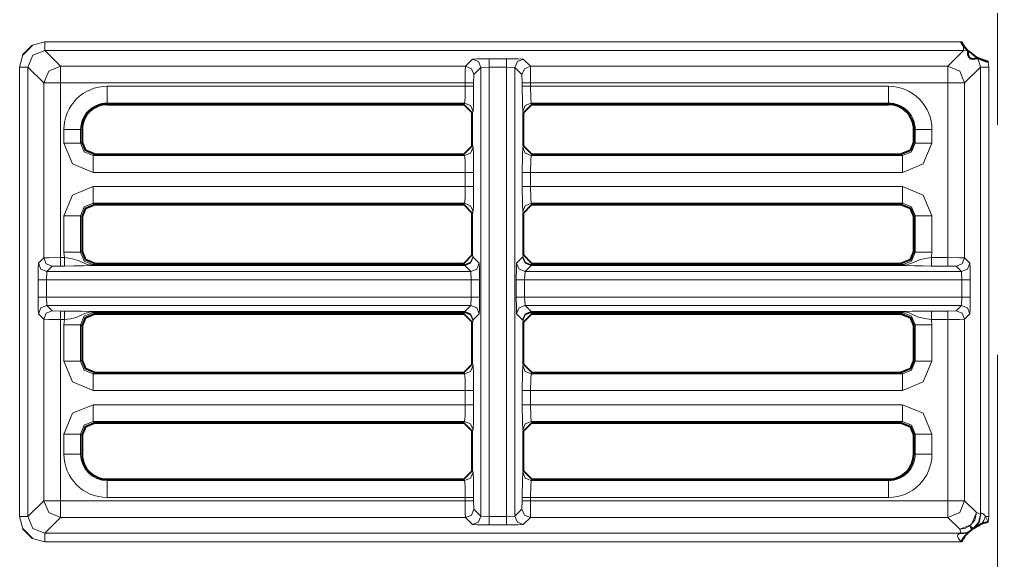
# Model space of a CAD drawing. Header units: millimetres. Extents: x 0 to 2941, y -405 to 1422.
# Drawn here: x 563.3 to 621.6, y 454.8 to 487 of the extents above; entities that cross this region are included whole.
import ezdxf

# ---------------------------------------------------------------- set-up
doc = ezdxf.new("R2010")
doc.units = ezdxf.units.MM
doc.layers.add('FINE', color=9, linetype='Continuous')
doc.layers.add('OUTLINE', color=7, linetype='Continuous')

msp = doc.modelspace()

# ---------------------------------------------------------------- linework, layer by layer
at = {"layer": 'FINE', "lineweight": 9}
for p, q in [((621.566, 503.6), (621.566, 480.743)), ((564.829, 485.677), (564.102, 485.489)), ((619.409, 485.677), (564.829, 485.677)), ((564.829, 485.177), (619.554, 485.177)), ((619.554, 485.177), (618.611, 484.234)), ((619.554, 485.177), (619.809, 485.144)), ((563.518, 484.905), (563.33, 484.178)), ((590.304, 484.654), (589.884, 484.234)), ((592.33, 484.679), (591.304, 484.679)), ((593.749, 484.234), (593.329, 484.654)), ((563.83, 457.403), (563.83, 484.178)), ((563.83, 484.178), (564.773, 483.234)), ((590.384, 483.734), (590.804, 484.154)), ((590.804, 484.154), (591.304, 484.179)), ((590.804, 457.427), (590.804, 484.154)), ((591.304, 484.179), (591.304, 457.402)), ((591.304, 484.179), (592.33, 484.179)), ((592.33, 457.402), (592.33, 484.179)), ((592.33, 484.179), (592.829, 484.154)), ((592.829, 484.154), (593.249, 483.734)), ((592.829, 484.154), (592.829, 457.427)), ((618.611, 484.234), (593.749, 484.234)), ((590.371, 483.234), (590.384, 483.734)), ((593.249, 483.734), (593.262, 483.234)), ((564.773, 483.234), (564.773, 472.815)), ((589.871, 483.039), (568.549, 483.039)), ((589.871, 483.234), (589.871, 483.039)), ((590.371, 483.039), (590.371, 483.234)), ((593.262, 483.234), (593.262, 483.039)), ((593.762, 483.234), (618.611, 483.234)), ((593.762, 483.039), (593.762, 483.234)), ((615.085, 483.039), (593.762, 483.039)), ((618.611, 483.234), (618.611, 472.828)), ((568.549, 482.04), (589.834, 482.04)), ((568.549, 481.959), (568.549, 482.04)), ((589.834, 482.04), (589.793, 481.959)), ((615.085, 482.04), (615.085, 481.959)), ((590.293, 481.458), (590.334, 481.54)), ((593.299, 481.54), (593.34, 481.458)), ((565.969, 480.459), (565.969, 479.655)), ((566.967, 479.655), (566.967, 480.459)), ((566.967, 480.459), (567.049, 480.459)), ((616.585, 480.459), (616.666, 480.459)), ((617.664, 479.655), (617.664, 480.459)), ((567.049, 479.736), (566.967, 479.655)), ((590.334, 479.405), (590.293, 479.487)), ((593.34, 479.487), (593.299, 479.405)), ((567.716, 478.906), (567.798, 478.987)), ((589.834, 478.906), (567.716, 478.906)), ((589.793, 478.987), (589.834, 478.906)), ((593.799, 478.906), (593.84, 478.987)), ((615.917, 478.906), (593.799, 478.906)), ((615.836, 478.987), (615.917, 478.906)), ((567.716, 477.907), (589.871, 477.907)), ((589.871, 477.907), (589.871, 477.067)), ((590.371, 477.067), (590.371, 477.907)), ((593.262, 477.907), (593.262, 477.067)), ((593.762, 477.907), (615.917, 477.907)), ((593.762, 477.067), (593.762, 477.907)), ((589.871, 477.067), (567.716, 477.067)), ((615.917, 477.067), (593.762, 477.067)), ((567.716, 476.069), (589.834, 476.069)), ((567.798, 475.987), (567.716, 476.069)), ((589.834, 476.069), (589.793, 475.987)), ((593.799, 476.069), (615.917, 476.069)), ((593.84, 475.987), (593.799, 476.069)), ((615.917, 476.069), (615.836, 475.987)), ((565.969, 475.32), (565.969, 473.155)), ((590.293, 475.487), (590.334, 475.569)), ((593.299, 475.569), (593.34, 475.487)), ((616.585, 475.238), (616.666, 475.32)), ((616.666, 475.32), (616.666, 473.155)), ((617.664, 473.155), (617.664, 475.32)), ((565.969, 473.155), (565.999, 472.828)), ((590.334, 472.905), (590.293, 472.987)), ((590.342, 472.857), (590.334, 472.905)), ((593.299, 472.905), (593.291, 472.857)), ((593.34, 472.987), (593.299, 472.905)), ((616.666, 473.155), (616.585, 473.236)), ((617.634, 472.828), (617.664, 473.155)), ((564.773, 472.815), (564.458, 472.5)), ((564.958, 472), (565.273, 472.316)), ((565.273, 472.316), (565.773, 472.328)), ((565.999, 472.828), (565.773, 472.828)), ((565.773, 472.328), (565.999, 472.328)), ((567.716, 472.406), (567.798, 472.487)), ((589.834, 472.406), (567.716, 472.406)), ((589.842, 472.374), (567.716, 472.374)), ((567.716, 472.357), (589.842, 472.357)), ((589.793, 472.487), (589.834, 472.406)), ((589.834, 472.406), (589.842, 472.374)), ((589.842, 472.357), (590.199, 472)), ((590.699, 472.5), (590.342, 472.857)), ((593.291, 472.857), (592.934, 472.5)), ((593.434, 472), (593.791, 472.357)), ((593.791, 472.374), (593.799, 472.406)), ((615.917, 472.374), (593.791, 472.374)), ((593.791, 472.357), (615.917, 472.357)), ((593.799, 472.406), (593.84, 472.487)), ((615.917, 472.406), (593.799, 472.406)), ((615.836, 472.487), (615.917, 472.406)), ((618.611, 472.828), (617.634, 472.828)), ((617.634, 472.328), (618.611, 472.328)), ((618.611, 472.328), (619.11, 472.316)), ((619.11, 472.316), (619.426, 472)), ((564.932, 471.5), (564.958, 472)), ((564.958, 472), (590.199, 472)), ((593.408, 471.5), (593.434, 472)), ((593.434, 472), (619.426, 472)), ((619.426, 472), (619.451, 471.5)), ((564.433, 471.5), (564.433, 470.475)), ((590.225, 471.5), (564.932, 471.5)), ((564.932, 470.475), (564.932, 471.5)), ((619.451, 471.5), (593.408, 471.5)), ((593.408, 470.475), (593.408, 471.5)), ((619.451, 471.5), (619.451, 470.475)), ((619.951, 470.475), (619.951, 471.5)), ((564.932, 470.475), (590.225, 470.475)), ((564.958, 469.975), (564.932, 470.475)), ((590.199, 469.975), (564.958, 469.975)), ((565.273, 469.66), (564.958, 469.975)), ((590.199, 469.975), (589.842, 469.618)), ((590.225, 470.475), (590.199, 469.975)), ((593.408, 470.475), (619.451, 470.475)), ((593.434, 469.975), (593.408, 470.475)), ((619.426, 469.975), (593.434, 469.975)), ((593.791, 469.618), (593.434, 469.975)), ((619.426, 469.975), (619.11, 469.66)), ((619.451, 470.475), (619.426, 469.975)), ((564.458, 469.475), (564.773, 469.159)), ((565.773, 469.647), (565.273, 469.66)), ((565.999, 469.647), (565.773, 469.647)), ((589.842, 469.618), (567.716, 469.618)), ((567.716, 469.601), (589.842, 469.601)), ((567.798, 469.487), (567.716, 469.569)), ((567.716, 469.569), (589.834, 469.569)), ((589.834, 469.569), (589.793, 469.487)), ((589.842, 469.601), (589.834, 469.569)), ((615.917, 469.618), (593.791, 469.618)), ((593.799, 469.569), (593.791, 469.601)), ((593.799, 469.569), (615.917, 469.569)), ((593.84, 469.487), (593.799, 469.569)), ((615.917, 469.569), (615.836, 469.487)), ((618.611, 469.647), (617.634, 469.647)), ((619.11, 469.66), (618.611, 469.647)), ((619.61, 469.159), (619.925, 469.475)), ((565.969, 468.82), (565.969, 466.655)), ((566.967, 468.82), (567.049, 468.738)), ((566.967, 466.655), (566.967, 468.82)), ((590.293, 468.987), (590.334, 469.069)), ((590.334, 469.069), (590.342, 469.118)), ((593.299, 469.069), (593.34, 468.987)), ((617.664, 468.82), (617.634, 469.147)), ((617.634, 469.147), (618.611, 469.147)), ((617.664, 466.655), (617.664, 468.82)), ((619.61, 458.347), (619.61, 469.159)), ((567.049, 466.736), (566.967, 466.655)), ((590.334, 466.405), (590.293, 466.487)), ((616.666, 466.655), (616.585, 466.736)), ((621.566, 467.028), (621.566, 329.885)), ((567.716, 465.906), (567.798, 465.987)), ((593.799, 465.906), (593.84, 465.987)), ((567.716, 464.907), (589.871, 464.907)), ((589.871, 464.907), (589.871, 464.067)), ((590.371, 464.067), (590.371, 464.907)), ((593.262, 464.907), (593.262, 464.067)), ((593.762, 464.907), (615.917, 464.907)), ((593.762, 464.067), (593.762, 464.907)), ((589.871, 464.067), (567.716, 464.067)), ((615.917, 464.067), (593.762, 464.067)), ((615.917, 463.069), (615.836, 462.987)), ((590.293, 462.487), (590.334, 462.569)), ((593.299, 462.569), (593.34, 462.487)), ((565.969, 462.32), (565.969, 461.122)), ((617.664, 461.122), (617.664, 462.32)), ((590.334, 460.04), (590.293, 460.122)), ((593.34, 460.122), (593.299, 460.04)), ((589.793, 459.622), (589.834, 459.541)), ((615.085, 459.622), (615.085, 459.541)), ((564.773, 458.347), (563.83, 457.403)), ((589.871, 458.347), (565.773, 458.347)), ((568.549, 458.543), (589.871, 458.543)), ((589.871, 458.543), (589.871, 458.347)), ((590.371, 458.347), (590.371, 458.543)), ((590.384, 457.847), (590.371, 458.347)), ((593.262, 458.347), (593.249, 457.847)), ((593.262, 458.543), (593.262, 458.347)), ((593.762, 458.543), (615.085, 458.543)), ((620.317, 457.64), (619.61, 458.347)), ((590.804, 457.427), (590.384, 457.847)), ((593.249, 457.847), (592.829, 457.427)), ((565.773, 457.347), (589.884, 457.347)), ((589.884, 457.347), (590.304, 456.927)), ((591.304, 457.402), (590.804, 457.427)), ((592.33, 457.402), (591.304, 457.402)), ((592.829, 457.427), (592.33, 457.402)), ((593.329, 456.927), (593.749, 457.347)), ((593.749, 457.347), (618.611, 457.347)), ((618.611, 457.347), (619.317, 456.641)), ((621.018, 457.08), (621.054, 457.403)), ((591.304, 456.902), (592.33, 456.902)), ((564.102, 456.092), (564.829, 455.904)), ((564.829, 455.904), (619.409, 455.904))]:
    msp.add_line(p, q, dxfattribs=at)
for points in [[(563.83, 484.178), (564.122, 484.885), (564.829, 485.177)], [(564.829, 485.177), (564.829, 485.328), (564.829, 485.677)], [(589.884, 484.234), (565.773, 484.234), (564.829, 485.177)], [(619.554, 485.177), (619.554, 485.256), (619.554, 485.455)], [(591.304, 484.679), (590.606, 484.672), (590.304, 484.654)], [(590.304, 484.654), (590.657, 484.507), (590.804, 484.154)], [(591.304, 484.679), (591.304, 484.528), (591.304, 484.179)], [(592.33, 484.679), (592.33, 484.528), (592.33, 484.179)], [(593.329, 484.654), (593.027, 484.672), (592.33, 484.679)], [(593.329, 484.654), (592.976, 484.507), (592.829, 484.154)], [(620.396, 484.717), (620.554, 484.178), (620.705, 484.178), (621.054, 484.178)], [(563.33, 484.178), (563.679, 484.178), (563.83, 484.178)], [(563.33, 484.178), (563.33, 457.403), (563.518, 456.676)], [(565.773, 484.234), (565.066, 483.941), (564.773, 483.234)], [(565.773, 483.234), (565.773, 483.932), (565.773, 484.234)], [(589.884, 484.234), (589.875, 483.932), (589.871, 483.234)], [(589.884, 484.234), (590.237, 484.087), (590.384, 483.734)], [(593.749, 484.234), (593.396, 484.087), (593.249, 483.734)], [(593.762, 483.234), (593.758, 483.932), (593.749, 484.234)], [(619.61, 483.234), (619.317, 483.941), (618.611, 484.234)], [(618.611, 483.234), (618.611, 483.932), (618.611, 484.234)], [(619.61, 483.234), (620.554, 484.178), (620.554, 457.519)], [(621.054, 457.403), (621.054, 484.178), (621.018, 484.501)], [(564.773, 483.234), (565.075, 483.234), (565.773, 483.234)], [(565.773, 472.828), (565.773, 483.234), (589.871, 483.234)], [(568.549, 483.039), (568.549, 482.35), (568.549, 482.04)], [(589.871, 483.039), (589.86, 482.35), (589.834, 482.04)], [(589.871, 483.234), (590.22, 483.234), (590.371, 483.234)], [(589.871, 483.039), (590.22, 483.039), (590.371, 483.039)], [(590.334, 481.54), (590.36, 482.006), (590.371, 483.039)], [(593.762, 483.234), (593.413, 483.234), (593.262, 483.234)], [(593.762, 483.039), (593.413, 483.039), (593.262, 483.039)], [(593.262, 483.039), (593.273, 482.006), (593.299, 481.54)], [(593.799, 482.04), (593.773, 482.35), (593.762, 483.039)], [(615.085, 483.039), (615.085, 482.35), (615.085, 482.04)], [(618.611, 483.234), (619.308, 483.234), (619.61, 483.234)], [(619.925, 472.5), (619.61, 472.815), (619.61, 483.234)], [(589.834, 482.04), (590.187, 481.893), (590.334, 481.54)], [(593.799, 482.04), (593.446, 481.893), (593.299, 481.54)], [(593.84, 481.959), (593.799, 482.04), (615.085, 482.04)], [(565.969, 480.459), (566.657, 480.459), (566.967, 480.459)], [(616.666, 480.459), (616.666, 479.655), (616.585, 479.736)], [(616.666, 480.459), (616.976, 480.459), (617.664, 480.459)], [(565.969, 479.655), (566.657, 479.655), (566.967, 479.655)], [(565.969, 479.655), (566.48, 478.419), (567.716, 477.907)], [(567.716, 478.906), (567.185, 479.124), (566.967, 479.655)], [(589.834, 478.906), (590.187, 479.052), (590.334, 479.405)], [(590.371, 477.907), (590.36, 478.94), (590.334, 479.405)], [(593.299, 479.405), (593.273, 478.94), (593.262, 477.907)], [(593.299, 479.405), (593.446, 479.052), (593.799, 478.906)], [(616.666, 479.655), (616.448, 479.124), (615.917, 478.906)], [(615.917, 477.907), (617.153, 478.419), (617.664, 479.655)], [(616.666, 479.655), (616.976, 479.655), (617.664, 479.655)], [(567.716, 478.906), (567.716, 478.596), (567.716, 477.907)], [(589.834, 478.906), (589.86, 478.596), (589.871, 477.907)], [(593.762, 477.907), (593.773, 478.596), (593.799, 478.906)], [(615.917, 478.906), (615.917, 478.596), (615.917, 477.907)], [(590.371, 477.907), (590.22, 477.907), (589.871, 477.907)], [(593.262, 477.907), (593.413, 477.907), (593.762, 477.907)], [(567.716, 477.067), (566.48, 476.556), (565.969, 475.32)], [(567.716, 477.067), (567.716, 476.379), (567.716, 476.069)], [(589.871, 477.067), (589.86, 476.379), (589.834, 476.069)], [(590.371, 477.067), (590.22, 477.067), (589.871, 477.067)], [(590.334, 475.569), (590.36, 476.035), (590.371, 477.067)], [(593.262, 477.067), (593.413, 477.067), (593.762, 477.067)], [(593.262, 477.067), (593.273, 476.035), (593.299, 475.569)], [(593.799, 476.069), (593.773, 476.379), (593.762, 477.067)], [(615.917, 477.067), (615.917, 476.379), (615.917, 476.069)], [(617.664, 475.32), (617.153, 476.556), (615.917, 477.067)], [(566.967, 475.32), (567.185, 475.851), (567.716, 476.069)], [(590.334, 475.569), (590.187, 475.922), (589.834, 476.069)], [(593.299, 475.569), (593.446, 475.922), (593.799, 476.069)], [(615.917, 476.069), (616.448, 475.851), (616.666, 475.32)], [(565.969, 475.32), (566.657, 475.32), (566.967, 475.32)], [(567.049, 473.236), (566.967, 473.155), (566.967, 475.32), (567.049, 475.238)], [(616.666, 475.32), (616.976, 475.32), (617.664, 475.32)], [(565.969, 473.155), (566.657, 473.155), (566.967, 473.155)], [(567.716, 472.406), (567.185, 472.624), (566.967, 473.155)], [(589.834, 472.406), (590.187, 472.553), (590.334, 472.905)], [(593.299, 472.905), (593.446, 472.553), (593.799, 472.406)], [(616.666, 473.155), (616.448, 472.624), (615.917, 472.406)], [(616.666, 473.155), (616.976, 473.155), (617.664, 473.155)], [(564.458, 472.5), (564.44, 472.198), (564.433, 471.5)], [(564.458, 472.5), (564.605, 472.147), (564.958, 472)], [(565.773, 472.828), (565.075, 472.824), (564.773, 472.815)], [(564.773, 472.815), (564.92, 472.462), (565.273, 472.316)], [(565.773, 472.828), (565.773, 472.479), (565.773, 472.328)], [(565.999, 472.828), (565.999, 472.479), (565.999, 472.328)], [(567.716, 472.406), (567.716, 472.395), (567.716, 472.374), (567.646, 472.376), (567.559, 472.385), (567.32, 472.445), (566.82, 472.667), (566.406, 472.778), (565.999, 472.828)], [(565.999, 472.328), (566.591, 472.331), (567.139, 472.341), (567.547, 472.353), (567.655, 472.357), (567.689, 472.357), (567.716, 472.357)], [(567.716, 472.374), (567.716, 472.362), (567.716, 472.357)], [(589.842, 472.374), (590.194, 472.517), (590.342, 472.857)], [(589.842, 472.357), (590.195, 472.504), (590.342, 472.857)], [(589.842, 472.374), (589.842, 472.362), (589.842, 472.357)], [(590.199, 472), (590.553, 472.147), (590.699, 472.5)], [(590.725, 470.475), (590.725, 471.5), (590.717, 472.198), (590.699, 472.5)], [(592.934, 472.5), (592.916, 472.198), (592.909, 471.5), (592.909, 470.475)], [(592.934, 472.5), (593.081, 472.147), (593.434, 472)], [(593.291, 472.857), (593.439, 472.517), (593.791, 472.374)], [(593.291, 472.857), (593.438, 472.504), (593.791, 472.357)], [(593.791, 472.357), (593.791, 472.362), (593.791, 472.374)], [(617.634, 472.828), (617.27, 472.785), (616.927, 472.707), (616.409, 472.482), (616.272, 472.431), (616.166, 472.402), (616.02, 472.379), (615.95, 472.374), (615.917, 472.374)], [(615.917, 472.406), (615.917, 472.395), (615.917, 472.374)], [(615.917, 472.357), (615.917, 472.362), (615.917, 472.374)], [(615.917, 472.357), (615.93, 472.357), (615.957, 472.357), (616.016, 472.356), (616.065, 472.354), (616.14, 472.352), (616.633, 472.337), (617.104, 472.331), (617.634, 472.328)], [(617.634, 472.328), (617.634, 472.479), (617.634, 472.828)], [(618.611, 472.328), (618.611, 472.479), (618.611, 472.828)], [(619.61, 472.815), (619.308, 472.824), (618.611, 472.828)], [(619.11, 472.316), (619.464, 472.462), (619.61, 472.815)], [(619.426, 472), (619.779, 472.147), (619.925, 472.5)], [(619.951, 471.5), (619.943, 472.198), (619.925, 472.5)], [(590.199, 472), (590.225, 471.5), (590.225, 470.475)], [(564.433, 471.5), (564.583, 471.5), (564.932, 471.5)], [(590.225, 471.5), (590.574, 471.5), (590.725, 471.5)], [(592.909, 471.5), (593.06, 471.5), (593.408, 471.5)], [(619.451, 471.5), (619.8, 471.5), (619.951, 471.5)], [(564.433, 470.475), (564.583, 470.475), (564.932, 470.475)], [(564.433, 470.475), (564.44, 469.777), (564.458, 469.475)], [(564.458, 469.475), (564.605, 469.828), (564.958, 469.975)], [(590.199, 469.975), (590.553, 469.828), (590.699, 469.475)], [(590.225, 470.475), (590.574, 470.475), (590.725, 470.475)], [(590.342, 469.118), (590.699, 469.475), (590.717, 469.777), (590.725, 470.475)], [(593.408, 470.475), (593.06, 470.475), (592.909, 470.475)], [(592.909, 470.475), (592.916, 469.777), (592.934, 469.475)], [(593.434, 469.975), (593.081, 469.828), (592.934, 469.475)], [(619.925, 469.475), (619.779, 469.828), (619.426, 469.975)], [(619.951, 470.475), (619.8, 470.475), (619.451, 470.475)], [(619.925, 469.475), (619.943, 469.777), (619.951, 470.475)], [(564.773, 469.159), (564.92, 469.513), (565.273, 469.66)], [(565.773, 469.147), (565.773, 469.496), (565.773, 469.647)], [(565.999, 469.147), (565.999, 469.496), (565.999, 469.647)], [(567.716, 469.618), (567.704, 469.618), (567.676, 469.618), (567.617, 469.619), (567.568, 469.621), (567.494, 469.623), (567, 469.637), (566.529, 469.644), (565.999, 469.647)], [(565.999, 469.147), (566.363, 469.19), (566.706, 469.268), (567.224, 469.492), (567.361, 469.543), (567.467, 469.573), (567.614, 469.596), (567.683, 469.6), (567.716, 469.601)], [(566.967, 468.82), (567.185, 469.351), (567.716, 469.569)], [(567.716, 469.601), (567.716, 469.613), (567.716, 469.618)], [(567.716, 469.601), (567.716, 469.579), (567.716, 469.569)], [(589.834, 469.569), (590.187, 469.422), (590.334, 469.069)], [(589.842, 469.618), (590.195, 469.471), (590.342, 469.118)], [(589.842, 469.618), (589.842, 469.613), (589.842, 469.601)], [(589.842, 469.601), (590.194, 469.458), (590.342, 469.118)], [(592.934, 469.475), (593.291, 469.118), (593.299, 469.069)], [(593.791, 469.618), (593.438, 469.471), (593.291, 469.118)], [(593.791, 469.601), (593.439, 469.458), (593.291, 469.118)], [(593.799, 469.569), (593.446, 469.422), (593.299, 469.069)], [(593.791, 469.601), (593.791, 469.613), (593.791, 469.618)], [(593.791, 469.601), (615.917, 469.601), (615.987, 469.599), (616.074, 469.59), (616.314, 469.53), (616.813, 469.308), (617.227, 469.197), (617.634, 469.147)], [(617.634, 469.647), (617.042, 469.644), (616.494, 469.634), (616.086, 469.621), (615.978, 469.618), (615.944, 469.618), (615.917, 469.618)], [(615.917, 469.601), (615.917, 469.613), (615.917, 469.618)], [(615.917, 469.601), (615.917, 469.579), (615.917, 469.569), (616.448, 469.351), (616.666, 468.82), (616.976, 468.82), (617.664, 468.82)], [(617.634, 469.147), (617.634, 469.496), (617.634, 469.647)], [(618.611, 469.147), (618.611, 469.496), (618.611, 469.647)], [(619.61, 469.159), (619.464, 469.513), (619.11, 469.66)], [(564.773, 469.159), (564.773, 458.347), (565.075, 458.347), (565.773, 458.347)], [(564.773, 469.159), (565.075, 469.151), (565.773, 469.147)], [(565.773, 458.347), (565.773, 469.147), (565.999, 469.147), (565.969, 468.82)], [(565.969, 468.82), (566.657, 468.82), (566.967, 468.82)], [(618.611, 469.147), (618.611, 458.347), (593.762, 458.347), (593.762, 458.543)], [(616.585, 468.738), (616.666, 468.82), (616.666, 466.655)], [(618.611, 469.147), (619.308, 469.151), (619.61, 469.159)], [(565.969, 466.655), (566.657, 466.655), (566.967, 466.655)], [(565.969, 466.655), (566.48, 465.419), (567.716, 464.907)], [(567.716, 465.906), (567.185, 466.124), (566.967, 466.655)], [(593.34, 466.487), (593.299, 466.405), (593.273, 465.94), (593.262, 464.907)], [(616.666, 466.655), (616.448, 466.124), (615.917, 465.906)], [(615.917, 464.907), (617.153, 465.419), (617.664, 466.655)], [(616.666, 466.655), (616.976, 466.655), (617.664, 466.655)], [(589.793, 465.987), (589.834, 465.906), (567.716, 465.906)], [(567.716, 465.906), (567.716, 465.596), (567.716, 464.907)], [(589.834, 465.906), (590.187, 466.053), (590.334, 466.405)], [(589.834, 465.906), (589.86, 465.596), (589.871, 464.907)], [(590.371, 464.907), (590.36, 465.94), (590.334, 466.405)], [(593.299, 466.405), (593.446, 466.053), (593.799, 465.906)], [(593.762, 464.907), (593.773, 465.596), (593.799, 465.906)], [(615.836, 465.987), (615.917, 465.906), (593.799, 465.906)], [(615.917, 465.906), (615.917, 465.596), (615.917, 464.907)], [(589.871, 464.907), (590.22, 464.907), (590.371, 464.907)], [(593.262, 464.907), (593.413, 464.907), (593.762, 464.907)], [(567.716, 464.067), (566.48, 463.556), (565.969, 462.32)], [(567.716, 464.067), (567.716, 463.379), (567.716, 463.069)], [(589.871, 464.067), (589.86, 463.379), (589.834, 463.069)], [(589.871, 464.067), (590.22, 464.067), (590.371, 464.067)], [(590.334, 462.569), (590.36, 463.035), (590.371, 464.067)], [(593.262, 464.067), (593.413, 464.067), (593.762, 464.067)], [(593.262, 464.067), (593.273, 463.035), (593.299, 462.569)], [(593.799, 463.069), (593.773, 463.379), (593.762, 464.067)], [(615.917, 464.067), (615.917, 463.379), (615.917, 463.069)], [(617.664, 462.32), (617.153, 463.556), (615.917, 464.067)], [(566.967, 462.32), (567.185, 462.851), (567.716, 463.069)], [(567.798, 462.987), (567.716, 463.069), (589.834, 463.069), (589.793, 462.987)], [(589.834, 463.069), (590.187, 462.922), (590.334, 462.569)], [(593.299, 462.569), (593.446, 462.922), (593.799, 463.069)], [(593.84, 462.987), (593.799, 463.069), (615.917, 463.069)], [(615.917, 463.069), (616.448, 462.851), (616.666, 462.32)], [(565.969, 462.32), (566.657, 462.32), (566.967, 462.32)], [(567.049, 461.122), (566.967, 461.122), (566.967, 462.32), (567.049, 462.238)], [(616.585, 462.238), (616.666, 462.32), (616.666, 461.122), (616.585, 461.122)], [(617.664, 462.32), (616.976, 462.32), (616.666, 462.32)], [(566.967, 461.122), (566.657, 461.122), (565.969, 461.122)], [(616.666, 461.122), (616.976, 461.122), (617.664, 461.122)], [(589.834, 459.541), (568.549, 459.541), (568.549, 459.622)], [(568.549, 459.541), (568.549, 459.231), (568.549, 458.543)], [(589.834, 459.541), (590.187, 459.688), (590.334, 460.04)], [(589.834, 459.541), (589.86, 459.231), (589.871, 458.543)], [(590.371, 458.543), (590.36, 459.575), (590.334, 460.04)], [(593.299, 460.04), (593.273, 459.575), (593.262, 458.543)], [(593.299, 460.04), (593.446, 459.688), (593.799, 459.541)], [(593.762, 458.543), (593.773, 459.231), (593.799, 459.541)], [(615.085, 459.541), (593.799, 459.541), (593.84, 459.622)], [(615.085, 459.541), (615.085, 459.231), (615.085, 458.543)], [(564.773, 458.347), (565.066, 457.64), (565.773, 457.347)], [(565.773, 457.347), (565.773, 457.649), (565.773, 458.347)], [(589.871, 458.543), (590.22, 458.543), (590.371, 458.543)], [(589.871, 458.347), (590.22, 458.347), (590.371, 458.347)], [(589.871, 458.347), (589.875, 457.649), (589.884, 457.347)], [(593.262, 458.543), (593.413, 458.543), (593.762, 458.543)], [(593.762, 458.347), (593.413, 458.347), (593.262, 458.347)], [(593.749, 457.347), (593.758, 457.649), (593.762, 458.347)], [(618.611, 457.347), (619.317, 457.64), (619.61, 458.347)], [(618.611, 458.347), (619.308, 458.347), (619.61, 458.347)], [(618.611, 457.347), (618.611, 457.649), (618.611, 458.347)], [(589.884, 457.347), (590.237, 457.494), (590.384, 457.847)], [(593.749, 457.347), (593.396, 457.494), (593.249, 457.847)], [(563.33, 457.403), (563.679, 457.403), (563.83, 457.403)], [(564.829, 456.403), (564.122, 456.696), (563.83, 457.403)], [(619.397, 456.403), (564.829, 456.403), (565.773, 457.347)], [(590.304, 456.927), (590.657, 457.074), (590.804, 457.427)], [(591.304, 456.902), (591.304, 457.053), (591.304, 457.402)], [(592.33, 456.902), (592.33, 457.053), (592.33, 457.402)], [(593.329, 456.927), (592.976, 457.074), (592.829, 457.427)], [(620.317, 457.64), (620.024, 456.934), (619.317, 456.641)], [(619.917, 456.84), (620.211, 457.193), (620.317, 457.64)], [(620.554, 457.519), (620.441, 457.057), (620.127, 456.7)], [(620.585, 457.568), (620.5, 457.089), (620.197, 456.732)], [(620.554, 457.519), (620.37, 457.614), (620.317, 457.64)], [(620.585, 457.568), (620.578, 457.555), (620.56, 457.525), (620.554, 457.519)], [(620.859, 457.403), (620.768, 457.512), (620.714, 457.562), (620.66, 457.594), (620.652, 457.597), (620.616, 457.596), (620.59, 457.574), (620.585, 457.568)], [(620.859, 457.403), (620.76, 457.176), (620.643, 456.963)], [(620.859, 457.403), (620.954, 457.403), (621.054, 457.403)], [(621.018, 457.08), (621.015, 457.087), (620.859, 457.403)], [(590.304, 456.927), (590.606, 456.909), (591.304, 456.902)], [(592.33, 456.902), (593.027, 456.909), (593.329, 456.927)], [(619.917, 456.84), (619.633, 456.692), (619.317, 456.641)], [(619.317, 456.641), (619.384, 456.444), (619.397, 456.403)], [(620.015, 456.617), (619.724, 456.458), (619.397, 456.403)], [(619.917, 456.84), (620.087, 456.728), (620.127, 456.7)], [(620.015, 456.617), (619.993, 456.666), (619.917, 456.84)], [(619.948, 456.546), (619.975, 456.572), (620.015, 456.617)], [(620.127, 456.7), (620.18, 456.723), (620.197, 456.732)], [(564.829, 455.904), (564.829, 456.253), (564.829, 456.403)], [(619.302, 456.372), (619.243, 456.346), (619.203, 456.31), (619.185, 456.26), (619.186, 456.217), (619.219, 456.131), (619.238, 456.098), (619.353, 455.958), (619.4, 455.912), (619.409, 455.904)], [(619.948, 456.546), (619.65, 456.393), (619.302, 456.372)], [(619.397, 456.403), (619.389, 456.399), (619.357, 456.389), (619.302, 456.372)]]:
    msp.add_lwpolyline(points, dxfattribs=at)
for points in [[(568.549, 483.038, 0.414204), (565.969, 480.459)], [(617.665, 480.459, 0.414243), (615.085, 483.038)], [(568.549, 482.04, 0.414214), (566.967, 480.459)], [(616.666, 480.459, 0.414245), (615.085, 482.04)], [(565.969, 461.122, 0.414204), (568.549, 458.542)], [(566.967, 461.122, 0.414182), (568.549, 459.541)], [(615.085, 459.541, 0.414214), (616.666, 461.122)], [(615.085, 458.542, 0.414204), (617.665, 461.122)]]:
    msp.add_lwpolyline(points, format="xyb", dxfattribs=at)
at = {"layer": 'OUTLINE', "lineweight": 40}
for p, q in [((563.518, 484.905), (564.102, 485.489)), ((619.554, 485.455), (619.409, 485.677)), ((593.84, 481.959), (615.085, 481.959)), ((590.293, 479.487), (590.293, 481.458)), ((567.049, 480.459), (567.049, 479.736)), ((616.585, 479.736), (616.585, 480.459)), ((590.293, 479.487), (589.793, 478.987)), ((593.84, 478.987), (593.34, 479.487)), ((567.798, 478.987), (589.793, 478.987)), ((593.84, 478.987), (615.836, 478.987)), ((567.798, 475.987), (589.793, 475.987)), ((589.793, 475.987), (590.293, 475.487)), ((593.84, 475.987), (615.836, 475.987)), ((567.049, 475.238), (567.049, 473.236)), ((590.293, 472.987), (590.293, 475.487)), ((616.585, 473.236), (616.585, 475.238)), ((590.293, 472.987), (589.793, 472.487)), ((593.84, 472.487), (593.34, 472.987)), ((567.798, 472.487), (589.793, 472.487)), ((593.84, 472.487), (615.836, 472.487)), ((567.798, 469.487), (589.793, 469.487)), ((589.793, 469.487), (590.293, 468.987)), ((593.84, 469.487), (615.836, 469.487)), ((590.293, 466.487), (590.293, 468.987)), ((567.049, 468.738), (567.049, 466.736)), ((616.585, 466.736), (616.585, 468.738)), ((590.293, 466.487), (589.793, 465.987)), ((593.84, 465.987), (593.34, 466.487)), ((567.798, 465.987), (589.793, 465.987)), ((593.84, 465.987), (615.836, 465.987)), ((567.798, 462.987), (589.793, 462.987)), ((589.793, 462.987), (590.293, 462.487)), ((590.293, 460.122), (590.293, 462.487)), ((567.049, 462.238), (567.049, 461.122)), ((616.585, 461.122), (616.585, 462.238)), ((590.293, 460.122), (589.793, 459.622)), ((593.84, 459.622), (593.34, 460.122)), ((568.549, 459.622), (589.793, 459.622)), ((593.84, 459.622), (615.085, 459.622)), ((564.102, 456.092), (563.518, 456.676))]:
    msp.add_line(p, q, dxfattribs=at)
for points in [[(619.409, 485.677, 0.207917), (621.018, 484.501)], [(568.549, 481.959, 0.414214), (567.049, 480.459)], [(616.585, 480.459, 0.41423), (615.085, 481.959)], [(567.049, 461.122, 0.414214), (568.549, 459.622)], [(615.085, 459.622, 0.414197), (616.585, 461.122)], [(620.197, 456.732, 0.030379), (619.948, 456.546)], [(621.018, 457.08, 0.039177), (620.643, 456.964, 0.050164), (620.197, 456.732)], [(619.948, 456.546, 0.08445), (619.409, 455.904)]]:
    msp.add_lwpolyline(points, format="xyb", dxfattribs=at)
for points in [[(619.809, 485.144), (619.797, 485.16), (619.751, 485.211), (619.637, 485.345), (619.554, 485.455)], [(619.809, 485.144), (619.802, 485.079), (619.807, 484.933), (619.836, 484.839), (619.891, 484.762), (619.904, 484.75), (619.911, 484.745), (619.914, 484.743), (619.916, 484.741), (619.919, 484.739), (619.921, 484.737), (619.925, 484.735), (619.932, 484.729), (619.952, 484.718), (619.995, 484.699), (620.093, 484.678), (620.348, 484.704), (620.396, 484.717)], [(621.018, 484.501), (620.777, 484.567), (620.593, 484.633), (620.462, 484.689), (620.412, 484.711), (620.396, 484.717)], [(568.549, 481.959), (589.793, 481.959), (590.293, 481.458)], [(593.34, 479.487), (593.34, 481.458), (593.84, 481.959)], [(567.798, 478.987), (567.268, 479.207), (567.049, 479.736)], [(616.585, 479.736), (616.365, 479.207), (615.836, 478.987)], [(567.049, 475.238), (567.268, 475.768), (567.798, 475.987)], [(593.34, 472.987), (593.34, 475.487), (593.84, 475.987)], [(615.836, 475.987), (616.365, 475.768), (616.585, 475.238)], [(567.798, 472.487), (567.268, 472.707), (567.049, 473.236)], [(616.585, 473.236), (616.365, 472.707), (615.836, 472.487)], [(567.049, 468.738), (567.268, 469.268), (567.798, 469.487)], [(593.34, 466.487), (593.34, 468.987), (593.84, 469.487)], [(615.836, 469.487), (616.365, 469.268), (616.585, 468.738)], [(567.798, 465.987), (567.268, 466.207), (567.049, 466.736)], [(616.585, 466.736), (616.365, 466.207), (615.836, 465.987)], [(567.049, 462.238), (567.268, 462.768), (567.798, 462.987)], [(593.34, 460.122), (593.34, 462.487), (593.84, 462.987)], [(593.84, 462.987), (615.836, 462.987), (616.365, 462.768), (616.585, 462.238)]]:
    msp.add_lwpolyline(points, dxfattribs=at)

doc.saveas('drawing.dxf')
